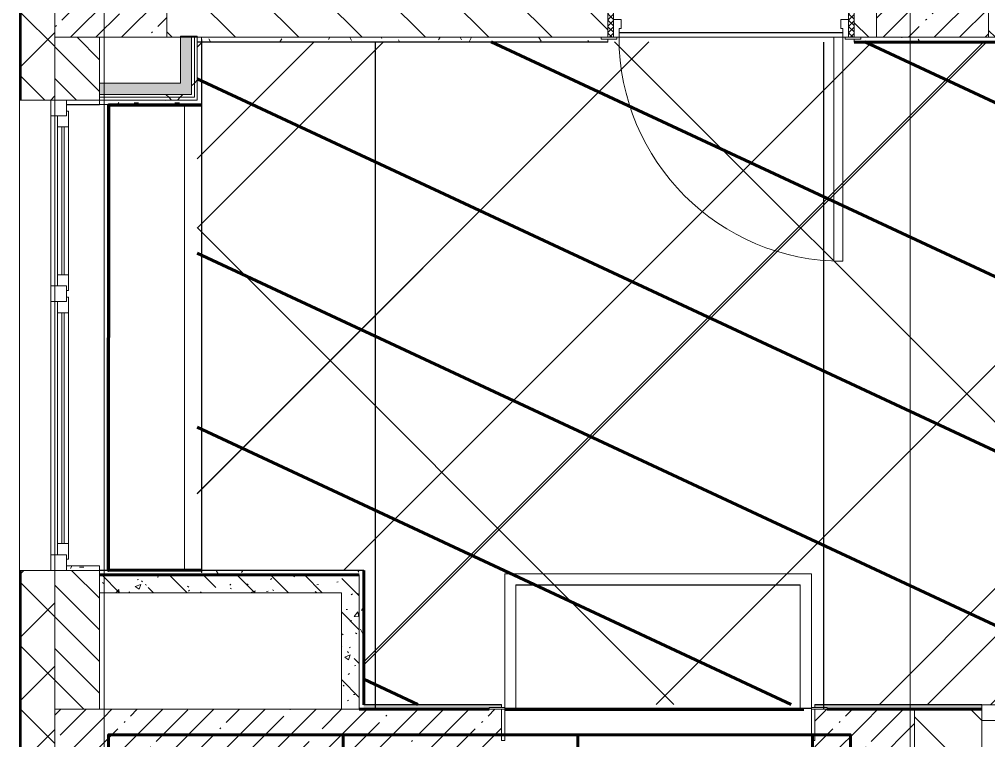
# Model space of a CAD drawing. Header units: millimetres. Extents: x -164500 to 426394, y -51911 to 102118.
# Drawn here: x 148504 to 152833, y 7759 to 10979 of the extents above; entities that cross this region are included whole.
import ezdxf

# ---------------------------------------------------------------- set-up
doc = ezdxf.new("R2010")
doc.units = ezdxf.units.MM
doc.linetypes.add('Осевая', pattern=[6350, 1270, -952.5, 3175, -952.5])
for name, color, linetype, lineweight in [('0) шлифовка', 5, 'Continuous', 60), ('1.4) Плинтус ПЛ-4', 6, 'Continuous', 60), ('284 стык. профилей', 1, 'Continuous', 120), ('469 плитка КР10 лестницы', 130, 'Continuous', 60), ('5.3) Л-7 Линолеум 4 вып', 230, 'Continuous', 30), ('7.5) НЗ Линолеум Темпо ПЛЮС', 134, 'Continuous', 30), ('7.7) Плинтус', 222, 'Continuous', 90), ('A-DOOR-2', 7, 'Continuous', 5), ('A-DOOR-FRAM-2', 7, 'Continuous', 5), ('A-FLOR', 7, 'Continuous', 9), ('A-GLAZ', 7, 'Continuous', 9), ('A-GLAZ-1', 7, 'Continuous', 5), ('A-GLAZ-CWMG', 7, 'Continuous', 9), ('A-GLAZ-CWMG-1', 7, 'Continuous', 20), ('A-WALL', 7, 'Continuous', 5), ('I-WALL', 7, 'Continuous', 5), ('S-COLS', 7, 'Continuous', 9), ('S-COLS-1', 7, 'Continuous', 5), ('Оси', 7, 'Continuous', 9), ('Оси-2', 7, 'Осевая', 9)]:
    doc.layers.add(name, color=color, linetype=linetype, lineweight=lineweight)
doc.layers.add('2) защита вин плитк', color=6, linetype='Continuous')
doc.layers.add('3.2.3) П-13.2', color=6, linetype='Continuous')
for name, color, linetype, lineweight, true_color in [('A-DOOR-1', 7, 'Continuous', 5, 0xc0c0c0), ('A-DOOR-FRAM-1', 7, 'Continuous', 5, 0xc0c0c0), ('A-WALL-1', 9, 'Continuous', 5, 0x808080), ('A-WALL-FNSH-1', 9, 'Continuous', 5, 0x808080)]:
    doc.layers.add(name, color=color, linetype=linetype, lineweight=lineweight, true_color=true_color)
pattern_1 = [(135, (148772.12, -0.94), (-141.4214, -141.4214), [])]
pattern_2 = [(45, (148772.12, -0.94), (-114.0493, 114.0493), []), (45, (148886.17, -0.94), (-114.0493, 114.0493), [201.612, -40.322, 6.706, -33.617])]
pattern_3 = [(135, (148772.12, -0.94), (-150.8683, -150.8683), [213.36, -35.56, 7.112, -35.56]), (135, (148772.12, 149.83), (-150.8683, -150.8683), []), (50, (148772.12, -0.94), (255.0577, -22.3145), [26.67, -293.37]), (355, (148772.12, -0.94), (-49.3404, 267.479), [21.336, -234.696]), (100.451, (148793.38, -2.8), (205.7195, 245.1636), [22.666, -249.326]), (46.184, (148772.12, 70.18), (379.511, -58.86), [40.005, -440.055]), (96.636, (148803.75, 65.27), (332.363, 346.399), [33.999, -373.989]), (351.184, (148772.12, 70.18), (332.367, 346.395), [32.004, -352.044]), (21, (148807.68, 52.4), (212.26, -143.171), [26.67, -293.37]), (326, (148807.68, 52.4), (86.522, 257.863), [21.336, -234.696]), (71.451, (148825.37, 40.47), (298.784, 114.69), [22.666, -249.326]), (37.5, (148772.12, -0.94), (4.3238, 118.3775), [6.706, -225.146, 6.706, -231.546, -235.585]), (37.5, (148772.12, -0.94), (4.3238, 118.3775), [-470.103, 6.706, -228.879]), (7.5, (148772.12, -0.94), (93.5476, 140.2533), [6.706, -129.134, 6.706, -219.812, -89.789]), (7.5, (148772.12, -0.94), (93.5476, 140.2533), [-362.356, 6.706, -83.083]), (327.5, (148692.82, -0.94), (189.8273, -8.0202), [6.706, -82.194, 6.706, -270.662, -368.046]), (327.5, (148692.82, -0.94), (189.8273, -8.0202), [-366.268, 6.706, -361.34]), (317.5, (148657.26, -0.94), (207.381, 35.5976), [6.706, -108.864, 6.706, -177.495, -261.366]), (317.5, (148657.26, -0.94), (207.381, 35.5976), [-299.771, 6.706, -254.66])]
pattern_4 = [(0, (148772.123, -0.94), (243.84, 60.96), [20.117, -162.763, 20.117, -162.763, -975.36]), (0, (148772.123, -0.94), (243.84, 60.96), [-365.76, 20.117, -345.643, 20.117, -162.763, -426.72]), (0, (148772.123, -0.94), (243.84, 60.96), [-914.4, 20.117, -101.803, 20.117, -284.683]), (120, (148863.563, 29.54), (-174.71291, 180.69163), [20.117, -162.763, 20.117, -162.763, -975.36]), (120, (148863.563, 29.54), (-174.71291, 180.69163), [-365.76, 20.117, -345.643, 20.117, -162.763, -426.72]), (120, (148863.563, 29.54), (-174.71291, 180.69163), [-914.4, 20.117, -101.803, 20.117, -284.683]), (240, (148894.043, 151.46), (-69.12709, -241.65163), [20.117, -162.763, 20.117, -162.763, -975.36]), (240, (148894.043, 151.46), (-69.12709, -241.65163), [-365.76, 20.117, -345.643, 20.117, -162.763, -426.72]), (240, (148894.043, 151.46), (-69.12709, -241.65163), [-914.4, 20.117, -101.803, 20.117, -284.683])]
pattern_5 = [(45, (148772.12, -0.94), (-212.132, 212.132), []), (135, (148772.12, -0.94), (-212.132, -212.132), [])]

# ---------------------------------------------------------------- blocks, each defined once
blk = doc.blocks.new('BSC_Колонна _Прямоугольная - 500х500-V412-Объем проектирования 2 этажа')
at = {"layer": 'S-COLS-1'}
h = blk.add_hatch(dxfattribs=at)
h.set_pattern_fill('FP_160', color=256, style=0, pattern_type=2)
h.set_pattern_definition([(45, (-3810, -11150), (-114.0493, 114.0493), []), (45, (-3695.95, -11150), (-114.0493, 114.0493), [201.612, -40.322, 6.706, -33.617])])
h.paths.add_polyline_path([(200, -250), (250, -248), (250, 250), (-250, 250), (-250, -250), (-21.8, -250)])
for p, q in [((250, 250), (-250, 250)), ((-250, 250), (-250, -250)), ((250, -250), (250, 250)), ((-250, -250), (250, -250))]:
    blk.add_line(p, q, dxfattribs=at)
blk = doc.blocks.new('120_Окно_СКБ_2Ст - 120_Окно_СКБ_2Ст 2100х2500 _мал створка справа_-22445857-Объем проектирования 2 этажа')
at = {"layer": 'A-GLAZ'}
for p, q in [((-1050, -127), (-1050, -57)), ((-1050, -57), (-980, -57)), ((-980, -57), (-980, -127)), ((150, -127), (150, -57)), ((150, -57), (220, -57)), ((220, -57), (220, -127)), ((980, -127), (980, -57)), ((980, -57), (1050, -57)), ((1050, -57), (1050, -127)), ((-980, -127), (-1050, -127)), ((-980, -127), (-1000, -127)), ((-1000, -127), (-1000, -137)), ((150, -87), (-980, -87)), ((-980, -87), (-980, -127)), ((-930, -137), (-930, -87)), ((100, -137), (100, -87)), ((150, -127), (150, -87)), ((220, -127), (150, -127)), ((170, -127), (150, -127)), ((170, -137), (170, -127)), ((220, -127), (200, -127)), ((200, -127), (200, -137)), ((980, -87), (220, -87)), ((220, -87), (220, -127)), ((270, -137), (270, -87)), ((930, -137), (930, -87)), ((980, -127), (980, -87)), ((1050, -127), (980, -127)), ((1000, -127), (980, -127)), ((1000, -137), (1000, -127)), ((-1000, -137), (170, -137)), ((170, -137), (-1000, -137)), ((200, -137), (1000, -137)), ((1000, -137), (200, -137))]:
    blk.add_line(p, q, dxfattribs=at)
at = {"layer": 'A-GLAZ-1'}
for p, q in [((1050, -57), (-1050, -57)), ((-1030, -127), (-1000, -127)), ((-930, -107), (100, -107)), ((100, -117), (-930, -117)), ((170, -127), (200, -127)), ((270, -107), (930, -107)), ((930, -117), (270, -117)), ((1000, -127), (1030, -127))]:
    blk.add_line(p, q, dxfattribs=at)
blk = doc.blocks.new('BSC_Колонна _Прямоугольная - 500х500-V427-Объем проектирования 2 этажа')
at = {"layer": 'S-COLS-1'}
h = blk.add_hatch(dxfattribs=at)
h.set_pattern_fill('FP_177', color=256, style=0, pattern_type=2)
h.set_pattern_definition([(45, (-140, -11150), (-114.0493, 114.0493), []), (45, (-25.95, -11150), (-114.0493, 114.0493), [201.612, -40.322, 6.706, -33.617])])
h.paths.add_polyline_path([(-50, -250), (250, -250), (250, 250), (-250, 250), (-250, -250)])
for p, q in [((250, 250), (-250, 250)), ((-250, 250), (-250, -250)), ((250, -250), (250, 250)), ((-250, -250), (250, -250))]:
    blk.add_line(p, q, dxfattribs=at)
blk = doc.blocks.new('Прямоугольный импост - 50 x 70 мм-31701779-Объем проектирования 2 этажа')
at = {"layer": 'A-GLAZ-CWMG-1'}
for p, q in [((0, 35), (-70, 35)), ((-70, 35), (-70, -35)), ((0, -35), (0, 35)), ((-70, -35), (0, -35))]:
    blk.add_line(p, q, dxfattribs=at)
blk = doc.blocks.new('Зашивка приборов отопления42 - Зашивка приборов отопления-33374801-Объем проектирования 2 этажа')
at = {"layer": 'A-WALL'}
for p, q in [((37471.9, 23439), (35391.9, 23439)), ((35391.9, 23079), (37471.9, 23079)), ((37471.9, 23079), (35391.9, 23079)), ((35391.9, 23004), (37471.9, 23004))]:
    blk.add_line(p, q, dxfattribs=at)

msp = doc.modelspace()

# ---------------------------------------------------------------- hatches: boundary and pattern name
at = {"layer": '0) шлифовка', "true_color": 0x2776bb}
h = msp.add_hatch(dxfattribs=at)
h.set_pattern_fill('ANSI31', color=152, scale=222, angle=110)
h.set_pattern_definition([(155, (149298.1, 20823.34), (-297.882, -638.81), [])])
h.paths.add_polyline_path([(153132.123, 10879), (149298.123, 10879), (149298.123, 8521), (150043.123, 8521), (150043.123, 7921), (153132.123, 7921)])
at = {"layer": '2) защита вин плитк'}
h = msp.add_hatch(dxfattribs=at)
h.set_pattern_fill('ANSI31', color=256, scale=600)
h.set_pattern_definition([(45, (149298.1, 20823.3), (-1347.04, 1347.04), [])])
h.paths.add_polyline_path([(153132.123, 10879), (149298.123, 10879), (149298.123, 8521), (150043.123, 8521), (150043.123, 7921), (153132.123, 7921)])
at = {"layer": '3.2.3) П-13.2'}
h = msp.add_hatch(dxfattribs=at)
h.set_pattern_fill('ANSI32', color=256, scale=222)
h.set_pattern_definition([(45, (149298.1, 20823.3), (-1495.2, 1495.2), []), (45, (150295, 20823.3), (-1495.2, 1495.2), [])])
h.paths.add_polyline_path([(153132.123, 10879), (149298.123, 10879), (149298.123, 8521), (150043.123, 8521), (150043.123, 7921), (153132.123, 7921)])
at = {"layer": '469 плитка КР10 лестницы'}
h = msp.add_hatch(dxfattribs=at)
h.set_pattern_fill('ANGLE', color=256, scale=150)
h.set_pattern_definition([(0, (354260.5, 27014.1), (0, 1047.75), [762, -285.75]), (90, (354260.5, 27014.1), (-1047.75, 6e-14), [762, -285.75])])
h.paths.add_polyline_path([(148902.123, 5219.059), (152215.367, 5219.059), (152215.367, 7785.38), (148902.123, 7785.38)])
at = {"layer": '5.3) Л-7 Линолеум 4 вып'}
h = msp.add_hatch(dxfattribs=at)
h.set_pattern_fill('ANSI37', color=256, scale=600)
h.set_pattern_definition([(45, (149298.1, 20823.3), (-1347.04, 1347.04), []), (135, (149298.1, 20823.3), (-1347.04, -1347.04), [])])
h.paths.add_polyline_path([(153132.123, 10879), (149298.123, 10879), (149298.123, 8521), (150043.123, 8521), (150043.123, 7921), (153132.123, 7921)])
at = {"layer": '7.5) НЗ Линолеум Темпо ПЛЮС'}
h = msp.add_hatch(dxfattribs=at)
h.set_pattern_fill('ANSI31', color=256, scale=333)
h.set_pattern_definition([(45, (149298.1, 20823.3), (-747.61, 747.61), [])])
h.paths.add_polyline_path([(153132.123, 10879), (149298.123, 10879), (149298.123, 8521), (150043.123, 8521), (150043.123, 7921), (153132.123, 7921)])
at = {"layer": 'A-DOOR-2'}
h = msp.add_hatch(dxfattribs=at)
h.set_pattern_fill('FP_75', color=256, angle=180, style=0, pattern_type=2)
h.set_pattern_definition([(315, (149943.212, 10834.374), (14.14214, 14.14214), []), (45, (149943.212, 10834.374), (-14.14214, 14.14214), [])])
h.paths.add_polyline_path([(151132.123, 10899.059), (151157.123, 10899.331), (151157.123, 11099.059), (151132.123, 11099.059), (151132.123, 10919.059)])
at = {"layer": 'A-DOOR-FRAM-2'}
h = msp.add_hatch(dxfattribs=at)
h.set_pattern_fill('FP_76', color=256, angle=180, style=0, pattern_type=2)
h.set_pattern_definition([(225, (152066.007, 10834.374), (14.1421, -14.1421), []), (315, (152066.007, 10834.374), (14.1421, 14.1421), [])])
h.paths.add_polyline_path([(152232.123, 10899.059), (152232.123, 11099.059), (152207.123, 11099.059), (152207.123, 10899.059)])
at = {"layer": 'A-WALL'}
h = msp.add_hatch(dxfattribs=at)
h.set_pattern_fill('FP_24', color=256, style=0, pattern_type=2)
h.set_pattern_definition([(45, (148772.12, -0.94), (-141.4214, 141.4214), []), (135, (148772.12, -0.94), (-141.4214, -141.4214), [])])
h.paths.add_polyline_path([(148662.123, -100.941), (148662.123, 5219.059), (148512.123, 5219.059), (148512.123, -100.941)])
h.paths.add_polyline_path([(148644.123, 7319.059), (148662.123, 7319.059), (148662.123, 8519.059), (148512.123, 8519.059), (148512.123, 7319.059)])
h.paths.add_polyline_path([(148512.123, 10619.059), (148662.123, 10619.059), (148662.123, 11519.059), (148512.123, 11519.059), (148512.123, 10848.945)])
h.paths.add_polyline_path([(148512.123, 13119.059), (148662.123, 13119.059), (148662.123, 15349.059), (148512.123, 15349.059), (148512.123, 13925.641)])
h = msp.add_hatch(dxfattribs=at)
h.set_pattern_fill('FP_2', color=256, style=0, pattern_type=2)
h.set_pattern_definition([(135, (148772.12, -0.94), (-70.7107, -70.7107), [])])
h.paths.add_polyline_path([(148862.123, 7899.059), (148862.123, 8519.059), (148662.123, 8519.059), (148662.123, 7899.059)])
h.paths.add_polyline_path([(148862.123, 10619.059), (148862.123, 10899.059), (148662.123, 10899.059), (148662.123, 10619.059), (148861.59, 10619.059)])
h.paths.add_polyline_path([(148719.266, 11399.059), (148862.123, 11399.059), (148862.123, 11519.059), (148662.123, 11519.059), (148662.123, 11399.059)])
h.paths.add_polyline_path([(148862.123, 13119.059), (148862.123, 14699.059), (148662.123, 14699.059), (148662.123, 13119.059), (148774.668, 13119.059)])
at = {"layer": 'I-WALL'}
h = msp.add_hatch(dxfattribs=at)
h.set_pattern_fill('FP_23', color=256, style=0, pattern_type=2)
h.set_pattern_definition(pattern_1)
h.paths.add_polyline_path([(153017.165, 10899.059), (153032.123, 10899.059), (153032.123, 14599.059), (152832.123, 14599.059), (152832.123, 10899.059)])
h = msp.add_hatch(dxfattribs=at)
h.set_pattern_fill('FP_23', color=256, style=0, pattern_type=2)
h.set_pattern_definition(pattern_1)
h.paths.add_polyline_path([(152332.123, 10899.059), (152332.123, 11099.059), (152232.123, 11099.059), (152232.123, 10899.059), (152262.123, 10899.059)])
h.paths.add_polyline_path([(151132.123, 10899.059), (151132.123, 11099.059), (149162.123, 11099.059), (149162.123, 10899.059), (151102.123, 10899.059)])
for points in [[(149223.123, 10694.059), (149273.123, 10694.059), (149273.123, 10899.059), (149223.123, 10899.059), (149223.123, 10848.945)], [(148902.123, 10644.059), (149273.123, 10644.059), (149273.123, 10694.059), (148862.123, 10694.059), (148863.423, 10644.059), (148884.205, 10644.059)]]:
    msp.add_hatch(color=256, dxfattribs=at).paths.add_polyline_path(points)
h = msp.add_hatch(dxfattribs=at)
h.set_pattern_fill('FP_192', color=256, style=0, pattern_type=2)
h.set_pattern_definition(pattern_5)
h.paths.add_polyline_path([(149273.123, 10644.059), (149285.623, 10644.439), (149285.326, 10899.059), (149273.123, 10899.059), (149273.123, 10694.059)])
h = msp.add_hatch(dxfattribs=at)
h.set_pattern_fill('FP_192', color=256, style=0, pattern_type=2)
h.set_pattern_definition(pattern_5)
h.paths.add_polyline_path([(149285.623, 10631.559), (149298.123, 10631.559), (149297.643, 10879.059), (149285.623, 10899.059), (149285.623, 10644.059)])
h.paths.add_polyline_path([(149298.123, 10879.059), (149298.123, 10899.059), (149288.123, 10899.059)])
h = msp.add_hatch(dxfattribs=at)
h.set_pattern_fill('FP_191', color=256, style=0, pattern_type=2)
h.set_pattern_definition(pattern_4)
h.paths.add_polyline_path([(152782.123, 10879.059), (153032.123, 10879.059), (153032.123, 10899.059), (152262.123, 10899.059), (152262.123, 10891.059), (152232.123, 10891.059), (152232.123, 10879.059), (152576.498, 10879.059)])
h.paths.add_polyline_path([(149742.123, 10879.059), (151132.123, 10879.059), (151132.123, 10891.059), (151102.123, 10891.059), (151102.123, 10899.059), (149298.123, 10899.059), (149298.123, 10879.059), (149606.939, 10879.059)])
h = msp.add_hatch(dxfattribs=at)
h.set_pattern_fill('FP_192', color=256, style=0, pattern_type=2)
h.set_pattern_definition(pattern_5)
h.paths.add_polyline_path([(148902.123, 10631.559), (149285.623, 10631.559), (149285.623, 10644.059), (148862.123, 10644.059), (148862.507, 10631.559), (148884.205, 10631.559)])
h = msp.add_hatch(dxfattribs=at)
h.set_pattern_fill('FP_192', color=256, style=0, pattern_type=2)
h.set_pattern_definition(pattern_5)
h.paths.add_polyline_path([(148882.123, 10619.059), (149298.123, 10619.059), (149298.123, 10631.559), (148862.123, 10631.559), (148862.123, 10619.059)])
h = msp.add_hatch(dxfattribs=at)
h.set_pattern_fill('FP_191', color=256, style=0, pattern_type=2)
h.set_pattern_definition(pattern_4)
h.paths.add_polyline_path([(148880.506, 10599.059), (149298.123, 10599.059), (149298.123, 10619.059), (148862.123, 10619.059), (148862.123, 10599.059)])
h = msp.add_hatch(dxfattribs=at)
h.set_pattern_fill('FP_191', color=256, style=0, pattern_type=2)
h.set_pattern_definition(pattern_4)
h.paths.add_polyline_path([(148724.123, 8519.059), (148862.123, 8519.059), (148862.123, 8539.059), (148714.123, 8537.24), (148714.123, 8519.059)])
h = msp.add_hatch(dxfattribs=at)
h.set_pattern_fill('FP_41', color=256, style=0, pattern_type=2)
h.set_pattern_definition(pattern_3)
h.paths.add_polyline_path([(148884.205, 8419.059), (150022.123, 8419.059), (150022.123, 8499.059), (148862.123, 8499.059), (148862.123, 8419.059), (148882.123, 8419.059)])
h = msp.add_hatch(dxfattribs=at)
h.set_pattern_fill('FP_191', color=256, style=0, pattern_type=2)
h.set_pattern_definition(pattern_4)
h.paths.add_polyline_path([(149606.939, 8499.059), (150042.123, 8499.059), (150042.123, 8519.059), (148902.123, 8519.059), (148902.123, 8499.059), (149317.123, 8499.059)])
h = msp.add_hatch(dxfattribs=at)
h.set_pattern_fill('FP_191', color=256, style=0, pattern_type=2)
h.set_pattern_definition(pattern_4)
h.paths.add_polyline_path([(150022.123, 7899.059), (150042.123, 7899.059), (150042.123, 7919.059)])
h.paths.add_polyline_path([(150022.123, 7899.059), (150042.123, 7920.059), (150042.123, 8499.059), (150022.123, 8499.059), (150022.123, 7915.662)])
h = msp.add_hatch(dxfattribs=at)
h.set_pattern_fill('FP_41', color=256, style=0, pattern_type=2)
h.set_pattern_definition(pattern_3)
h.paths.add_polyline_path([(149942.123, 7899.059), (150022.123, 7899.059), (150022.123, 8419.059), (149942.123, 8419.059), (149942.123, 7919.059)])
h = msp.add_hatch(dxfattribs=at)
h.set_pattern_fill('FP_1', color=256, style=0, pattern_type=2)
h.set_pattern_definition(pattern_2)
h.paths.add_polyline_path([(148662.123, -100.941), (148882.123, -100.941), (148882.123, 5219.059), (148662.123, 5219.059), (148662.123, 593.291)])
h.paths.add_polyline_path([(148662.123, 7319.059), (148882.123, 7319.059), (148882.123, 7899.059), (148662.123, 7899.059), (148662.123, 7772.249)])
h = msp.add_hatch(dxfattribs=at)
h.set_pattern_fill('FP_1', color=256, style=0, pattern_type=2)
h.set_pattern_definition(pattern_2)
h.paths.add_polyline_path([(148882.123, 7679.059), (150657.123, 7679.059), (150657.123, 7899.059), (148882.123, 7899.059), (148882.123, 7772.249)])
h.paths.add_polyline_path([(152282.123, 7679.059), (152282.123, 7899.059), (152057.123, 7899.059), (152057.123, 7679.059), (152262.123, 7679.059)])
h = msp.add_hatch(dxfattribs=at)
h.set_pattern_fill('FP_191', color=256, style=0, pattern_type=2)
h.set_pattern_definition(pattern_4)
h.paths.add_polyline_path([(159725.22, 7899.059), (162332.033, 7899.059), (162332.033, 7919.059), (155302.123, 7919.059), (155302.123, 7899.059), (159432.123, 7899.059)])
h.paths.add_polyline_path([(152502.123, 7899.059), (152802.123, 7899.059), (152802.123, 7919.059), (152057.123, 7919.059), (152057.123, 7907.059), (152112.123, 7907.059), (152112.123, 7899.059), (152497.877, 7899.059)])
h.paths.add_polyline_path([(168532.123, 7899.059), (168782.123, 7899.059), (168782.123, 7919.059), (163772.033, 7919.059), (163772.033, 7899.059), (168398.033, 7899.059)])
h.paths.add_polyline_path([(150223.552, 7899.059), (150602.123, 7900.847), (150602.123, 7907.059), (150657.123, 7907.059), (150657.123, 7919.059), (150042.123, 7919.059), (150042.123, 7899.059)])
h = msp.add_hatch(dxfattribs=at)
h.set_pattern_fill('FP_1', color=256, style=0, pattern_type=2)
h.set_pattern_definition(pattern_2)
h.paths.add_polyline_path([(152282.123, -100.941), (152502.123, -100.941), (152502.123, 7899.059), (152282.123, 7899.059), (152282.123, 80.508)])
h = msp.add_hatch(dxfattribs=at)
h.set_pattern_fill('FP_23', color=256, style=0, pattern_type=2)
h.set_pattern_definition(pattern_1)
h.paths.add_polyline_path([(162332.033, 7699.059), (162332.033, 7899.059), (161532.123, 7899.059), (161532.123, 7699.059), (161552.123, 7699.059)])
h.paths.add_polyline_path([(163941.41, 7699.059), (165432.123, 7699.059), (165432.123, 7899.059), (163772.033, 7899.059), (163772.033, 7699.059)])
h.paths.add_polyline_path([(160252.123, 7699.059), (160932.123, 7699.059), (160932.123, 7899.059), (160232.123, 7899.059), (160232.123, 7829.059), (159432.123, 7829.059), (159432.123, 7899.059), (157032.123, 7899.059), (157032.123, 7699.059), (160232.123, 7699.059)])
h.paths.add_polyline_path([(156432.123, 7699.059), (156432.123, 7899.059), (155302.123, 7899.059), (155302.123, 7699.059), (156412.123, 7699.059)])
h.paths.add_polyline_path([(152502.123, 7699.059), (152802.123, 7699.059), (152802.123, 7899.059), (152502.123, 7899.059)])

# ---------------------------------------------------------------- linework, layer by layer
at = {"layer": '1.4) Плинтус ПЛ-4'}
for p, q in [((148862.123, 8499.059), (150022.123, 8499.059)), ((150042.123, 8519.059), (150042.123, 7919.059)), ((150022.123, 7899.059), (150602.123, 7899.059)), ((152802.123, 7899.059), (152112.123, 7899.059))]:
    msp.add_line(p, q, dxfattribs=at)
msp.add_lwpolyline([(152232.123, 10878.059), (153053.123, 10878.059), (153053.123, 13998.059), (155552.123, 13999.059), (155557.123, 15042.059)], dxfattribs=at)
at = {"layer": '284 стык. профилей'}
msp.add_lwpolyline([(150672.123, 7899.059), (152007.123, 7899.059)], dxfattribs=at)
at = {"layer": '469 плитка КР10 лестницы'}
msp.add_lwpolyline([(148902.123, 5219.059), (152215.367, 5219.059), (152215.367, 7785.38), (148902.123, 7785.38)], close=True, dxfattribs=at)
at = {"layer": '7.5) НЗ Линолеум Темпо ПЛЮС'}
for points in [[(150094.931, 7898.059), (150094.931, 10877.059)], [(152094.931, 10877.059), (152094.931, 7899)]]:
    msp.add_lwpolyline(points, dxfattribs=at)
at = {"layer": '7.7) Плинтус'}
msp.add_lwpolyline([(149318.623, 8520.059), (148902.123, 8519.059), (148903.123, 10598.059), (149317.123, 10598.059)], dxfattribs=at)
at = {"layer": 'A-DOOR-1'}
for p, q in [((152182.123, 10899.059), (152142.123, 10899.059)), ((152142.123, 10899.059), (152142.123, 9899.059)), ((152182.123, 9899.059), (152182.123, 10899.059)), ((152142.123, 9899.059), (152182.123, 9899.059))]:
    msp.add_line(p, q, dxfattribs=at)
msp.add_arc((152182.123, 10899.059), 1000, 180, 270, dxfattribs=at)
at = {"layer": 'A-DOOR-FRAM-1'}
for p, q in [((151132.123, 11099.059), (151132.123, 10899.059)), ((151157.123, 10899.059), (151157.123, 11099.059)), ((152207.123, 11099.059), (152207.123, 10899.059)), ((152232.123, 10899.059), (152232.123, 11099.059)), ((151192.123, 10979.059), (151157.123, 10979.059)), ((151157.123, 10979.059), (151157.123, 10899.059)), ((151192.123, 10939.059), (151192.123, 10979.059)), ((152207.123, 10979.059), (152172.123, 10979.059)), ((152172.123, 10979.059), (152172.123, 10939.059)), ((152207.123, 10899.059), (152207.123, 10979.059)), ((151182.123, 10899.059), (151182.123, 10939.059)), ((151182.123, 10939.059), (151192.123, 10939.059)), ((152172.123, 10939.059), (152182.123, 10939.059)), ((152182.123, 10939.059), (152182.123, 10899.059)), ((151172.123, 10899.059), (151102.123, 10899.059)), ((151102.123, 10899.059), (151102.123, 10891.059)), ((151102.123, 10891.059), (151172.123, 10891.059)), ((151132.123, 10899.059), (151157.123, 10899.059)), ((151172.123, 10900.059), (151157.123, 10900.059)), ((151157.123, 10900.059), (151157.123, 10899.059)), ((151157.123, 10899.059), (151182.123, 10899.059)), ((151157.123, 10899.059), (151172.123, 10899.059)), ((151172.123, 10899.059), (151172.123, 10900.059)), ((151172.123, 10891.059), (151172.123, 10899.059)), ((152182.123, 10899.059), (152207.123, 10899.059)), ((152192.123, 10900.059), (152192.123, 10899.059)), ((152207.123, 10900.059), (152192.123, 10900.059)), ((152192.123, 10899.059), (152207.123, 10899.059)), ((152192.123, 10899.059), (152192.123, 10891.059)), ((152262.123, 10899.059), (152192.123, 10899.059)), ((152192.123, 10891.059), (152262.123, 10891.059)), ((152207.123, 10899.059), (152207.123, 10900.059)), ((152207.123, 10899.059), (152232.123, 10899.059)), ((152262.123, 10891.059), (152262.123, 10899.059)), ((150672.123, 7907.059), (150602.123, 7907.059)), ((150602.123, 7907.059), (150602.123, 7899.059)), ((150602.123, 7899.059), (150672.123, 7899.059)), ((150672.123, 7899.059), (150657.123, 7899.059)), ((150657.123, 7899.059), (150657.123, 7759.059)), ((150672.123, 7899.059), (150672.123, 7907.059)), ((150672.123, 7759.059), (150672.123, 7899.059)), ((152042.123, 7907.059), (152042.123, 7899.059)), ((152112.123, 7907.059), (152042.123, 7907.059)), ((152042.123, 7899.059), (152042.123, 7759.059)), ((152057.123, 7899.059), (152042.123, 7899.059)), ((152042.123, 7899.059), (152112.123, 7899.059)), ((152057.123, 7759.059), (152057.123, 7899.059)), ((152112.123, 7899.059), (152112.123, 7907.059)), ((150657.123, 7759.059), (150672.123, 7759.059)), ((152042.123, 7759.059), (152057.123, 7759.059))]:
    msp.add_line(p, q, dxfattribs=at)
at = {"layer": 'A-FLOR'}
for p, q in [((151182.123, 10920), (152182.123, 10920)), ((151182.123, 10919.059), (152182.123, 10919.059)), ((151182.123, 10900), (152182.123, 10900)), ((151182.123, 10899.059), (152182.123, 10899.059)), ((150671.753, 8503.895), (152041.635, 8503.895)), ((150671.753, 7908), (150671.753, 8503.895)), ((150671.753, 8502.953), (152041.635, 8502.953)), ((150671.753, 7907.059), (150671.753, 8502.953)), ((152041.635, 8503.895), (152041.635, 7903.895)), ((152041.635, 8502.953), (152041.635, 7902.953)), ((151991.635, 8453.895), (150721.753, 8453.895)), ((150721.753, 8453.895), (150721.753, 7903.895)), ((151991.635, 8452.953), (150721.753, 8452.953)), ((150721.753, 8452.953), (150721.753, 7902.953)), ((151991.635, 7903.895), (151991.635, 8453.895)), ((151991.635, 7902.953), (151991.635, 8452.953)), ((150632.123, 7920), (150042.123, 7920)), ((150632.123, 7919.059), (150042.123, 7919.059)), ((150721.753, 7903.895), (150672.123, 7903.895)), ((150721.753, 7902.953), (150672.123, 7902.953)), ((152041.635, 7903.895), (151991.635, 7903.895)), ((152041.635, 7902.953), (151991.635, 7902.953))]:
    msp.add_line(p, q, dxfattribs=at)
at = {"layer": 'A-WALL'}
for p, q in [((148509.123, 11519.059), (148509.123, 10619.059)), ((148512.123, 11519.059), (148512.123, 10619.059)), ((148662.123, 10899.059), (148662.123, 10619.059)), ((149162.123, 10899.059), (151102.123, 10899.059)), ((149273.123, 10904.059), (149273.123, 10644.059)), ((149285.623, 10904.059), (149285.623, 10631.559)), ((151102.123, 10899.059), (149298.123, 10899.059)), ((152262.123, 10899.059), (152332.123, 10899.059)), ((152332.123, 10899.059), (152262.123, 10899.059)), ((152832.123, 10899.059), (153032.123, 10899.059)), ((148504.123, 8519.059), (148504.123, 10619.059)), ((149273.123, 10644.059), (148862.123, 10644.059)), ((149285.623, 10631.559), (148862.123, 10631.559)), ((148862.123, 8499.059), (148862.123, 8539.059)), ((148509.123, 8519.059), (148509.123, 7319.059)), ((148512.123, 8519.059), (148512.123, 7319.059)), ((148662.123, 8519.059), (148662.123, 7319.059))]:
    msp.add_line(p, q, dxfattribs=at)
at = {"layer": 'A-WALL-1'}
for p, q in [((148862.123, 10899.059), (148862.123, 10599.059)), ((149298.123, 10904.059), (149223.123, 10904.059)), ((149223.123, 10904.059), (149223.123, 10694.059)), ((149298.123, 10904.059), (149298.123, 10619.059)), ((149298.123, 10879.059), (151132.123, 10879.059)), ((149318.123, 10599.059), (149318.123, 10899.059)), ((151132.123, 10879.059), (151132.123, 10891.059)), ((152232.123, 10891.059), (152232.123, 10879.059)), ((152232.123, 10879.059), (153052.123, 10879.059)), ((149223.123, 10694.059), (148862.123, 10694.059)), ((149298.123, 10619.059), (148512.123, 10619.059)), ((148714.123, 10619.059), (148714.123, 10599.059)), ((148862.123, 10599.059), (149318.123, 10599.059)), ((148862.123, 8539.059), (148714.123, 8539.059)), ((148714.123, 8539.059), (148714.123, 8519.059)), ((148902.123, 8519.059), (148512.123, 8519.059)), ((148862.123, 7899.059), (148862.123, 8499.059)), ((149318.623, 8519.059), (149317.623, 8519.059)), ((150022.123, 7899.059), (150022.123, 8499.059)), ((148862.123, 8419.059), (149942.123, 8419.059)), ((149942.123, 8419.059), (149942.123, 7899.059)), ((150022.123, 7899.059), (148662.123, 7899.059)), ((150657.123, 7919.059), (150632.123, 7919.059)), ((150657.123, 7907.059), (150657.123, 7919.059)), ((152802.123, 7919.059), (152057.123, 7919.059)), ((152057.123, 7919.059), (152057.123, 7907.059)), ((152502.123, 7899.059), (152502.123, -100.941)), ((152802.123, 7679.059), (152802.123, 7919.059))]:
    msp.add_line(p, q, dxfattribs=at)
at = {"layer": 'A-WALL-FNSH-1'}
for p, q in [((148504.123, 11519.059), (148504.123, 10619.059)), ((149298.123, 10878.059), (151132.123, 10878.059)), ((149318.623, 10889.059), (149317.623, 10889.059)), ((149317.623, 10889.059), (149317.623, 10619.059)), ((149318.623, 10619.059), (149318.623, 10889.059)), ((151132.123, 10878.059), (151132.123, 10879.059)), ((152232.123, 10879.059), (152232.123, 10878.059)), ((152232.123, 10878.059), (153053.123, 10878.059)), ((148504.123, 10619.059), (148512.123, 10619.059)), ((149317.623, 10619.059), (149318.623, 10619.059)), ((148862.123, 10599.059), (148714.123, 10599.059)), ((148714.123, 10599.059), (148714.123, 10598.059)), ((148714.123, 10598.059), (148862.123, 10598.059)), ((148862.123, 10598.059), (148862.123, 10599.059)), ((148903.123, 10599.059), (148903.123, 10598.059)), ((148903.123, 10598.059), (149280.623, 10598.059)), ((149280.623, 10598.059), (149280.623, 10599.059)), ((148862.123, 8540.059), (148714.123, 8540.059)), ((148714.123, 8540.059), (148714.123, 8539.059)), ((148862.123, 8539.059), (148862.123, 8540.059)), ((148512.123, 8519.059), (148504.123, 8519.059)), ((148504.123, 8519.059), (148504.123, 7319.059)), ((150043.123, 8520.059), (148862.123, 8520.059)), ((148862.123, 8519.059), (149317.623, 8519.059)), ((149317.623, 8519.059), (149317.623, 8509.059)), ((149317.623, 8509.059), (149318.623, 8509.059)), ((149318.623, 8509.059), (149318.623, 8519.059)), ((149318.623, 8519.059), (150042.123, 8519.059)), ((150043.123, 7920.059), (150043.123, 8520.059)), ((150657.123, 7920.059), (150043.123, 7920.059)), ((150657.123, 7919.059), (150657.123, 7920.059)), ((152802.123, 7920.059), (152057.123, 7920.059)), ((152057.123, 7920.059), (152057.123, 7919.059)), ((152802.123, 7919.059), (152802.123, 7920.059))]:
    msp.add_line(p, q, dxfattribs=at)
at = {"layer": 'I-WALL'}
for p, q in [((148882.123, 10899.059), (148882.123, 10694.059)), ((148662.123, 8519.059), (148662.123, 10619.059)), ((149318.623, 10619.059), (149318.623, 8519.059)), ((148882.123, 10599.059), (148882.123, 8519.059)), ((148902.123, 10599.059), (148902.123, 8519.059)), ((149317.623, 8519.059), (149317.623, 10599.059)), ((148882.123, 8419.059), (148882.123, 7899.059))]:
    msp.add_line(p, q, dxfattribs=at)
at = {"layer": 'Оси'}
for points in [[(152482.123, -1907.2), (152482.123, 3092.8), (152482.123, 22397.13), (152482.123, 27397.13)], [(148882.123, -1907.2), (148882.123, 3092.8), (148882.123, 10379.059), (148882.123, 15379.059)]]:
    msp.add_lwpolyline(points, dxfattribs=at)
at = {"layer": 'Оси-2'}
for p, q in [((152482.123, 3093.741), (152482.123, 22398.071)), ((148882.123, 3093.741), (148882.123, 10380))]:
    msp.add_line(p, q, dxfattribs=at)

# ---------------------------------------------------------------- block references
at = {"layer": 'A-GLAZ', "color": 3, "rotation": 89.99999999999993}
msp.add_blockref('120_Окно_СКБ_2Ст - 120_Окно_СКБ_2Ст 2100х2500 _мал створка справа_-22445857-Объем проектирования 2 этажа', (148587.123, 9569.059), dxfattribs=at)
at = {"layer": 'A-GLAZ-CWMG', "rotation": 180}
msp.add_blockref('Прямоугольный импост - 50 x 70 мм-31701779-Объем проектирования 2 этажа', (152802.123, 7884.059), dxfattribs=at)
at = {"layer": 'A-WALL', "rotation": 90.0000000000001}
msp.add_blockref('Зашивка приборов отопления42 - Зашивка приборов отопления-33374801-Объем проектирования 2 этажа', (172321.123, -26872.886), dxfattribs=at)
at = {"layer": 'S-COLS'}
for name, p in [('BSC_Колонна _Прямоугольная - 500х500-V427-Объем проектирования 2 этажа', (148912.123, 11149.059)), ('BSC_Колонна _Прямоугольная - 500х500-V412-Объем проектирования 2 этажа', (152582.123, 11149.059))]:
    msp.add_blockref(name, p, dxfattribs=at)

doc.saveas('drawing.dxf')
